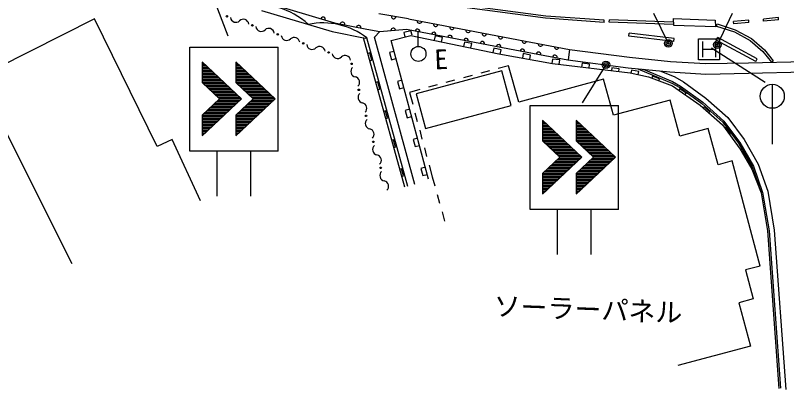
# Model space of a CAD drawing. Units: millimetres, scale not verified. Extents: x 40000 to 680000, y 20000 to 380000.
# Drawn here: x 499060 to 550478, y 232313 to 257257 of the extents above; entities that cross this region are included whole.
import ezdxf
from ezdxf.enums import TextEntityAlignment as Align

# ---------------------------------------------------------------- set-up
doc = ezdxf.new("R2010")
doc.units = ezdxf.units.MM
doc.header["$LTSCALE"] = 1000
doc.layers.add('M-BGD', color=7, linetype='Continuous', lineweight=25)
doc.layers.add('M-STR-STRC', color=7, linetype='Continuous', lineweight=25)
doc.styles.add('ＭＳ ゴシック', font='')
doc.styles.get('ＭＳ ゴシック').set_extended_font_data('MS Gothic')

msp = doc.modelspace()

# ---------------------------------------------------------------- linework, layer by layer
at = {"layer": 'M-BGD'}
for p, q in [((515653, 258155), (520325, 256774)), ((534410, 257066), (529171, 257755)), ((534425, 257216), (529193, 257903)), ((515475, 257582), (520181, 256191)), ((525267, 257019), (523297, 257353)), ((538317, 256946), (534425, 257216)), ((549931, 257117), (548936, 257013)), ((549946, 256968), (549931, 257117)), ((504338, 257031), (496583, 253130)), ((508504, 248510), (504338, 257031)), ((520325, 256774), (522487, 256340)), ((525267, 257019), (532142, 255708)), ((538306, 256796), (534410, 257066)), ((538306, 256796), (538317, 256946)), ((538659, 256817), (538665, 256967)), ((542914, 256653), (538659, 256817)), ((542919, 256802), (538665, 256967)), ((542971, 256591), (542948, 257042)), ((542948, 257042), (545722, 256947)), ((545744, 256496), (542971, 256591)), ((545722, 256947), (545744, 256496)), ((545804, 256552), (545850, 256695)), ((545850, 256695), (547059, 256306)), ((547960, 256936), (546944, 256855)), ((546956, 256706), (546944, 256855)), ((547971, 256786), (546956, 256706)), ((547971, 256786), (547960, 256936)), ((548949, 256864), (548936, 257013)), ((549946, 256968), (548949, 256864)), ((520181, 256191), (522378, 255750)), ((522487, 256340), (523362, 256192)), ((522995, 255800), (523362, 256192)), ((523362, 256192), (525136, 256332)), ((525435, 256233), (524951, 256110)), ((524951, 256110), (525025, 255819)), ((525136, 256332), (532013, 255020)), ((525509, 255942), (525435, 256233)), ((525924, 255191), (525905, 256190)), ((539954, 255879), (539978, 256077)), ((542976, 255722), (539978, 256077)), ((545804, 256552), (547000, 256168)), ((547000, 256168), (548050, 255587)), ((547059, 256306), (548137, 255711)), ((525027, 245801), (522277, 255771)), ((522378, 255750), (522487, 255759)), ((525220, 245854), (522487, 255759)), ((525702, 245987), (522995, 255800)), ((524106, 255586), (525425, 255921)), ((526599, 246335), (524106, 255586)), ((525425, 255921), (531284, 254700)), ((527040, 255891), (526978, 255597)), ((527529, 255789), (527040, 255891)), ((527468, 255495), (527529, 255789)), ((532142, 255708), (535995, 254991)), ((542953, 255524), (539954, 255879)), ((542953, 255524), (542976, 255722)), ((544606, 254302), (544606, 255702)), ((544606, 255702), (546006, 255702)), ((545790, 255612), (545886, 255788)), ((548425, 254178), (545790, 255612)), ((548521, 254354), (545886, 255788)), ((546006, 255702), (546006, 254302)), ((548050, 255587), (548893, 254861)), ((548137, 255711), (549001, 254965)), ((528998, 255483), (528936, 255189)), ((529487, 255381), (528998, 255483)), ((529426, 255087), (529487, 255381)), ((530956, 255075), (530894, 254782)), ((531445, 254973), (530956, 255075)), ((544868, 255527), (544868, 254477)), ((545477, 255104), (549061, 252815)), ((545743, 255527), (545743, 254477)), ((522696, 254753), (522567, 254717)), ((522829, 254271), (522696, 254753)), ((524301, 254862), (524011, 254784)), ((524011, 254784), (524142, 254301)), ((531284, 254700), (534870, 254046)), ((531384, 254680), (531445, 254973)), ((532013, 255020), (535886, 254300)), ((532914, 254708), (532860, 254413)), ((533406, 254618), (532914, 254708)), ((533352, 254323), (533406, 254618)), ((535995, 254991), (535904, 254297)), ((535995, 254991), (540002, 254466)), ((544868, 255002), (545743, 255002)), ((548893, 254861), (549465, 254146)), ((549001, 254965), (549582, 254240)), ((522700, 254235), (522829, 254271)), ((524142, 254301), (524431, 254379)), ((534863, 254349), (534827, 254051)), ((535360, 254289), (534863, 254349)), ((534870, 254046), (540039, 253420)), ((535323, 253991), (535360, 254289)), ((535886, 254300), (539921, 253770)), ((536844, 254069), (536813, 253811)), ((537340, 254009), (536844, 254069)), ((537309, 253751), (537340, 254009)), ((540002, 254466), (542743, 254186)), ((542743, 254186), (545101, 254048)), ((546006, 254302), (544606, 254302)), ((545101, 254048), (547932, 254104)), ((547932, 254104), (554360, 254251)), ((548425, 254178), (548521, 254354)), ((549465, 254146), (549582, 254240)), ((531493, 253570), (525783, 252026)), ((530664, 253560), (530085, 253404)), ((531938, 253903), (531244, 253716)), ((532119, 251254), (531493, 253570)), ((532616, 251474), (531938, 253903)), ((538821, 253759), (538798, 253570)), ((539317, 253699), (538821, 253759)), ((539294, 253510), (539317, 253699)), ((539921, 253770), (542687, 253488)), ((540128, 253610), (540086, 253410)), ((540617, 253508), (540128, 253610)), ((540567, 253704), (542822, 252751)), ((540576, 253308), (540617, 253508)), ((540905, 253670), (542865, 252841)), ((542090, 253549), (543019, 253156)), ((542687, 253488), (545088, 253347)), ((547948, 253404), (554393, 253551)), ((496583, 253130), (502825, 240722)), ((529506, 253248), (528926, 253092)), ((538276, 253008), (532616, 251474)), ((538927, 250605), (538276, 253008)), ((540039, 253420), (541276, 253162)), ((541276, 253162), (542862, 252572)), ((541531, 253200), (541488, 253083)), ((541999, 253025), (541531, 253200)), ((541956, 252909), (541999, 253025)), ((543019, 253156), (543597, 252835)), ((545088, 253347), (547946, 253404)), ((523229, 252825), (523099, 252789)), ((523362, 252343), (523229, 252825)), ((524822, 252931), (524532, 252853)), ((524532, 252853), (524662, 252370)), ((527188, 252623), (526609, 252467)), ((528347, 252935), (527768, 252779)), ((542822, 252751), (543355, 252454)), ((542862, 252572), (544712, 251284)), ((542865, 252841), (543409, 252539)), ((543409, 252539), (544884, 251471)), ((543597, 252835), (545104, 251744)), ((523232, 252307), (523362, 252343)), ((524662, 252370), (524952, 252448)), ((526030, 252311), (525335, 252124)), ((525335, 252124), (525547, 251336)), ((525783, 252026), (526409, 249710)), ((543365, 252361), (543300, 252267)), ((543355, 252454), (544821, 251393)), ((543776, 252075), (543365, 252361)), ((543710, 251981), (543776, 252075)), ((542716, 251616), (538927, 250605)), ((543363, 249204), (542716, 251616)), ((544884, 251471), (546294, 250205)), ((545104, 251744), (546554, 250442)), ((525342, 251000), (525052, 250922)), ((525052, 250922), (525182, 250439)), ((526409, 249710), (532119, 251254)), ((537025, 251227), (537025, 251252)), ((544712, 251284), (546205, 249954)), ((544821, 251393), (546220, 250137)), ((544984, 251170), (544920, 251098)), ((545358, 250837), (544984, 251170)), ((523733, 250889), (523631, 250861)), ((523866, 250407), (523733, 250889)), ((523764, 250379), (523866, 250407)), ((525182, 250439), (525472, 250517)), ((525702, 250756), (525858, 250177)), ((545294, 250765), (545358, 250837)), ((546554, 250442), (547646, 248984)), ((546205, 249954), (547373, 248343)), ((546220, 250137), (547269, 248736)), ((546294, 250205), (547353, 248791)), ((526014, 249597), (526169, 249018)), ((545254, 249723), (543363, 249204)), ((545910, 247303), (545254, 249723)), ((546431, 249772), (546369, 249727)), ((546724, 249367), (546431, 249772)), ((509515, 248989), (508504, 248510)), ((511401, 244905), (509515, 248989)), ((524273, 248964), (524163, 248933)), ((524406, 248482), (524273, 248964)), ((525862, 249068), (525573, 248990)), ((525573, 248990), (525703, 248508)), ((546662, 249322), (546724, 249367)), ((547646, 248984), (548593, 247345)), ((524296, 248451), (524406, 248482)), ((525703, 248508), (525992, 248586)), ((526325, 248438), (526480, 247859)), ((547269, 248736), (548182, 247157)), ((547353, 248791), (548273, 247198)), ((547373, 248343), (548159, 247018)), ((547575, 248126), (547521, 248093)), ((547830, 247696), (547575, 248126)), ((546847, 247555), (545910, 247303)), ((548712, 240542), (546847, 247555)), ((547776, 247663), (547830, 247696)), ((548593, 247345), (549220, 245541)), ((524799, 247034), (524695, 247005)), ((524932, 246552), (524799, 247034)), ((526383, 247137), (526093, 247059)), ((526093, 247059), (526223, 246576)), ((526636, 247279), (526848, 246491)), ((548159, 247018), (548782, 245429)), ((548182, 247157), (548782, 245429)), ((548273, 247198), (548879, 245454)), ((524828, 246523), (524932, 246552)), ((526223, 246576), (526513, 246655)), ((526848, 246491), (527018, 245886)), ((527181, 245309), (527344, 244731)), ((548782, 245429), (549213, 242886)), ((548879, 245454), (549313, 242898)), ((549220, 245541), (549661, 242940)), ((535621, 244324), (535621, 244349)), ((527506, 244154), (527677, 243549)), ((549213, 242886), (549963, 232393)), ((549313, 242898), (550063, 232401)), ((549661, 242940), (550420, 232313)), ((548712, 240542), (547745, 240285)), ((547745, 240285), (548259, 238352)), ((548259, 238352), (547293, 238095)), ((547293, 238095), (548063, 235196)), ((548063, 235196), (543231, 233911))]:
    msp.add_line(p, q, dxfattribs=at)
for centre, radius in [((513160, 257198), 50), ((514857, 256596), 50), ((516553, 255994), 50), ((542595, 255390), 250), ((545861, 255306), 250), ((518249, 255392), 50), ((525933, 254691), 500), ((542595, 255390), 150), ((542595, 255390), 50), ((545861, 255306), 150), ((545861, 255306), 50), ((519945, 254789), 50), ((521473, 254030), 50), ((538435, 253965), 250), ((538435, 253965), 150), ((538435, 253965), 50), ((521957, 252296), 50), ((522442, 250563), 50), ((522926, 248829), 50), ((523410, 247095), 50)]:
    msp.add_circle(centre, radius, dxfattribs=at)
for centre, radius, start, end in [((515025, 252623), 5389, 48.5128, 97.7248), ((513757, 257161), 364, 187.2371, 313.6671), ((519571, 256997), 150, 343.5311, 163.5311), ((524282, 257186), 150, 170.3903, 350.3902), ((514260, 256634), 364, 7.2371, 133.6671), ((519565, 251988), 4772, 52.2255, 101.726), ((520867, 256665), 150, 348.6674, 168.6674), ((521946, 256449), 150, 348.6674, 168.6674), ((526003, 256879), 150, 169.2016, 349.2016), ((527084, 256673), 150, 169.2016, 349.2016), ((515453, 256558), 364, 187.2371, 313.6671), ((515956, 256032), 364, 7.2371, 133.6671), ((524249, 256262), 150, 4.4871, 184.4871), ((525873, 256191), 150, 349.2016, 169.2016), ((526954, 255985), 150, 349.2016, 169.2016), ((528164, 256467), 150, 169.2016, 349.2016), ((529245, 256260), 150, 169.2016, 349.2016), ((530326, 256054), 150, 169.2016, 349.2016), ((517150, 255956), 364, 187.2371, 313.6671), ((517652, 255429), 364, 7.2371, 133.6671), ((528034, 255779), 150, 349.2016, 169.2016), ((529115, 255573), 150, 349.2016, 169.2016), ((531406, 255848), 150, 169.2016, 349.2016), ((532987, 255551), 150, 169.4654, 349.4654), ((518846, 255354), 364, 187.2371, 313.6671), ((519349, 254827), 364, 7.2371, 133.6671), ((530195, 255367), 150, 349.2016, 169.2016), ((531276, 255161), 150, 349.2016, 169.2016), ((534069, 255350), 150, 169.4654, 349.4654), ((535150, 255149), 150, 169.4654, 349.4654), ((520542, 254752), 364, 187.2371, 313.6671), ((521045, 254225), 364, 7.2371, 133.6671), ((532868, 254861), 150, 349.4654, 169.4654), ((533949, 254660), 150, 349.4654, 169.4654), ((535031, 254459), 150, 349.4654, 169.4654), ((521786, 253520), 364, 132.3858, 258.8158), ((521645, 252806), 364, 312.3858, 78.8158), ((522270, 251787), 364, 132.3858, 258.8158), ((522129, 251072), 364, 312.3858, 78.8158), ((522754, 250053), 364, 132.3858, 258.8158), ((522613, 249339), 364, 312.3858, 78.8158), ((523238, 248319), 364, 132.3858, 258.8158), ((523097, 247605), 364, 312.3858, 78.8158), ((523722, 246585), 364, 132.3858, 258.8158), ((523581, 245871), 364, 312.3858, 78.8158)]:
    msp.add_arc(centre, radius, start, end, dxfattribs=at)
at = {"layer": 'M-STR-STRC'}
for p, q in [((511889, 259376), (513212, 255900)), ((542595, 255390), (541621, 257392)), ((545861, 255306), (546880, 257412)), ((510680, 255140), (514333, 255140)), ((510680, 248211), (510680, 255140)), ((512929, 255140), (516583, 255140)), ((514333, 255114), (514333, 255140)), ((516583, 248211), (516583, 255140)), ((511512, 254154), (514132, 251690)), ((511512, 254146), (511512, 252773)), ((511512, 254111), (511557, 254111)), ((511512, 254011), (511663, 254011)), ((513762, 254154), (516382, 251690)), ((513762, 254146), (513762, 252773)), ((513762, 254111), (513807, 254111)), ((513762, 254011), (513913, 254011)), ((511512, 253911), (511770, 253911)), ((511512, 253811), (511876, 253811)), ((511512, 253711), (511982, 253711)), ((511512, 253611), (512089, 253611)), ((511512, 253511), (512195, 253511)), ((513762, 253911), (514020, 253911)), ((513762, 253811), (514126, 253811)), ((513762, 253711), (514232, 253711)), ((513762, 253611), (514339, 253611)), ((513762, 253511), (514445, 253511)), ((538435, 253965), (536844, 251438)), ((511512, 253411), (512301, 253411)), ((511512, 253311), (512408, 253311)), ((511512, 253211), (512514, 253211)), ((511512, 253111), (512620, 253111)), ((511512, 253011), (512727, 253011)), ((513762, 253411), (514551, 253411)), ((513762, 253311), (514657, 253311)), ((513762, 253211), (514764, 253211)), ((513762, 253111), (514870, 253111)), ((513762, 253011), (514976, 253011)), ((511512, 252911), (512833, 252911)), ((511512, 252811), (512939, 252811)), ((511512, 252781), (512672, 251690)), ((511586, 252711), (513046, 252711)), ((511692, 252611), (513152, 252611)), ((511799, 252511), (513258, 252511)), ((513762, 252911), (515083, 252911)), ((513762, 252811), (515189, 252811)), ((513762, 252781), (514922, 251690)), ((513836, 252711), (515295, 252711)), ((513942, 252611), (515402, 252611)), ((514048, 252511), (515508, 252511)), ((549527, 252666), (549527, 248666)), ((511905, 252411), (513364, 252411)), ((512011, 252311), (513471, 252311)), ((512118, 252211), (513577, 252211)), ((512224, 252111), (513683, 252111)), ((512330, 252011), (513790, 252011)), ((514155, 252411), (515614, 252411)), ((514261, 252311), (515721, 252311)), ((514367, 252211), (515827, 252211)), ((514474, 252111), (515933, 252111)), ((514580, 252011), (516040, 252011)), ((514132, 251690), (511512, 249225)), ((512672, 251690), (511512, 250598)), ((512436, 251911), (513896, 251911)), ((512483, 251511), (513942, 251511)), ((512543, 251811), (514002, 251811)), ((512589, 251611), (514049, 251611)), ((512649, 251711), (514109, 251711)), ((516382, 251690), (513762, 249225)), ((514922, 251690), (513762, 250598)), ((514686, 251911), (516146, 251911)), ((514733, 251511), (516192, 251511)), ((514793, 251811), (516252, 251811)), ((514839, 251611), (516298, 251611)), ((514899, 251711), (516359, 251711)), ((511951, 251011), (513411, 251011)), ((512057, 251111), (513517, 251111)), ((512164, 251211), (513623, 251211)), ((512270, 251311), (513730, 251311)), ((512376, 251411), (513836, 251411)), ((514201, 251011), (515661, 251011)), ((514307, 251111), (515767, 251111)), ((514414, 251211), (515873, 251211)), ((514520, 251311), (515979, 251311)), ((514626, 251411), (516086, 251411)), ((533372, 251252), (537025, 251252)), ((533372, 244324), (533372, 251252)), ((535621, 251252), (539275, 251252)), ((539275, 244324), (539275, 251252)), ((511526, 249263), (511526, 250636)), ((511526, 250611), (512985, 250611)), ((511526, 250511), (512879, 250511)), ((511526, 250411), (512773, 250411)), ((511632, 250711), (513092, 250711)), ((511738, 250811), (513198, 250811)), ((511845, 250911), (513304, 250911)), ((513776, 249263), (513776, 250636)), ((513776, 250611), (515235, 250611)), ((513776, 250511), (515129, 250511)), ((513776, 250411), (515023, 250411)), ((513882, 250711), (515342, 250711)), ((513988, 250811), (515448, 250811)), ((514095, 250911), (515554, 250911)), ((511526, 250311), (512666, 250311)), ((511526, 250211), (512560, 250211)), ((511526, 250111), (512454, 250111)), ((511526, 250011), (512348, 250011)), ((511526, 249911), (512241, 249911)), ((513776, 250311), (514916, 250311)), ((513776, 250211), (514810, 250211)), ((513776, 250111), (514704, 250111)), ((513776, 250011), (514597, 250011)), ((513776, 249911), (514491, 249911)), ((534204, 250266), (536824, 247802)), ((534204, 250259), (534204, 248886)), ((534204, 250224), (534249, 250224)), ((534204, 250124), (534355, 250124)), ((534204, 250024), (534462, 250024)), ((534204, 249924), (534568, 249924)), ((536454, 250266), (539074, 247802)), ((536454, 250259), (536454, 248886)), ((536454, 250224), (536499, 250224)), ((536454, 250124), (536605, 250124)), ((536454, 250024), (536712, 250024)), ((536454, 249924), (536818, 249924)), ((511526, 249811), (512135, 249811)), ((511526, 249711), (512029, 249711)), ((511526, 249611), (511922, 249611)), ((511526, 249511), (511816, 249511)), ((511526, 249411), (511710, 249411)), ((513776, 249811), (514385, 249811)), ((513776, 249711), (514278, 249711)), ((513776, 249611), (514172, 249611)), ((513776, 249511), (514066, 249511)), ((513776, 249411), (513959, 249411)), ((534204, 249824), (534674, 249824)), ((534204, 249724), (534781, 249724)), ((534204, 249624), (534887, 249624)), ((534204, 249524), (534993, 249524)), ((534204, 249424), (535100, 249424)), ((536454, 249824), (536924, 249824)), ((536454, 249724), (537031, 249724)), ((536454, 249624), (537137, 249624)), ((536454, 249524), (537243, 249524)), ((536454, 249424), (537350, 249424)), ((511526, 249311), (511603, 249311)), ((513776, 249311), (513853, 249311)), ((534204, 249324), (535206, 249324)), ((534204, 249224), (535312, 249224)), ((534204, 249124), (535419, 249124)), ((534204, 249024), (535525, 249024)), ((534204, 248924), (535631, 248924)), ((534204, 248893), (535364, 247802)), ((536454, 249324), (537456, 249324)), ((536454, 249224), (537562, 249224)), ((536454, 249124), (537668, 249124)), ((536454, 249024), (537775, 249024)), ((536454, 248924), (537881, 248924)), ((536454, 248893), (537614, 247802)), ((534278, 248824), (535738, 248824)), ((534384, 248724), (535844, 248724)), ((534491, 248624), (535950, 248624)), ((534597, 248524), (536057, 248524)), ((534703, 248424), (536163, 248424)), ((536528, 248824), (537987, 248824)), ((536634, 248724), (538094, 248724)), ((536741, 248624), (538200, 248624)), ((536847, 248524), (538306, 248524)), ((536953, 248424), (538413, 248424)), ((514333, 248211), (510680, 248211)), ((512506, 245211), (512506, 248211)), ((512929, 248211), (512929, 248237)), ((516583, 248211), (512929, 248211)), ((514756, 245211), (514756, 248211)), ((534810, 248324), (536269, 248324)), ((534916, 248224), (536375, 248224)), ((535022, 248124), (536482, 248124)), ((535129, 248024), (536588, 248024)), ((535235, 247924), (536694, 247924)), ((537059, 248324), (538519, 248324)), ((537166, 248224), (538625, 248224)), ((537272, 248124), (538732, 248124)), ((537378, 248024), (538838, 248024)), ((537485, 247924), (538944, 247924)), ((536824, 247802), (534204, 245338)), ((535364, 247802), (534204, 246711)), ((534856, 247324), (536315, 247324)), ((534962, 247424), (536422, 247424)), ((535068, 247524), (536528, 247524)), ((535175, 247624), (536634, 247624)), ((535281, 247724), (536741, 247724)), ((535341, 247824), (536801, 247824)), ((539074, 247802), (536454, 245338)), ((537614, 247802), (536454, 246711)), ((537106, 247324), (538565, 247324)), ((537212, 247424), (538672, 247424)), ((537318, 247524), (538778, 247524)), ((537425, 247624), (538884, 247624)), ((537531, 247724), (538990, 247724)), ((537591, 247824), (539051, 247824)), ((534324, 246824), (535784, 246824)), ((534431, 246924), (535890, 246924)), ((534537, 247024), (535996, 247024)), ((534643, 247124), (536103, 247124)), ((534750, 247224), (536209, 247224)), ((536574, 246824), (538034, 246824)), ((536680, 246924), (538140, 246924)), ((536787, 247024), (538246, 247024)), ((536893, 247124), (538353, 247124)), ((536999, 247224), (538459, 247224)), ((534218, 245376), (534218, 246748)), ((534218, 246724), (535677, 246724)), ((534218, 246624), (535571, 246624)), ((534218, 246524), (535465, 246524)), ((534218, 246424), (535359, 246424)), ((534218, 246324), (535252, 246324)), ((536468, 245376), (536468, 246748)), ((536468, 246724), (537927, 246724)), ((536468, 246624), (537821, 246624)), ((536468, 246524), (537715, 246524)), ((536468, 246424), (537608, 246424)), ((536468, 246324), (537502, 246324)), ((534218, 246224), (535146, 246224)), ((534218, 246124), (535040, 246124)), ((534218, 246024), (534933, 246024)), ((534218, 245924), (534827, 245924)), ((534218, 245824), (534721, 245824)), ((536468, 246224), (537396, 246224)), ((536468, 246124), (537289, 246124)), ((536468, 246024), (537183, 246024)), ((536468, 245924), (537077, 245924)), ((536468, 245824), (536971, 245824)), ((534218, 245724), (534614, 245724)), ((534218, 245624), (534508, 245624)), ((534218, 245524), (534402, 245524)), ((534218, 245424), (534295, 245424)), ((536468, 245724), (536864, 245724)), ((536468, 245624), (536758, 245624)), ((536468, 245524), (536652, 245524)), ((536468, 245424), (536545, 245424)), ((537025, 244324), (533372, 244324)), ((535198, 241324), (535198, 244324)), ((539275, 244324), (535621, 244324)), ((537448, 241324), (537448, 244324))]:
    msp.add_line(p, q, dxfattribs=at)
msp.add_circle((549527, 251866), 800, dxfattribs=at)

# ---------------------------------------------------------------- texts
at = {"layer": 'M-BGD', "style": 'ＭＳ ゴシック'}
for s, rotation, p in [('E', 2.409, (527044, 253261)), ('ソーラーパネル', 357.898, (530902, 236845))]:
    msp.add_text(s, height=1320, rotation=rotation, dxfattribs=at).set_placement(p, align=Align.BOTTOM_LEFT)

doc.saveas('drawing.dxf')
